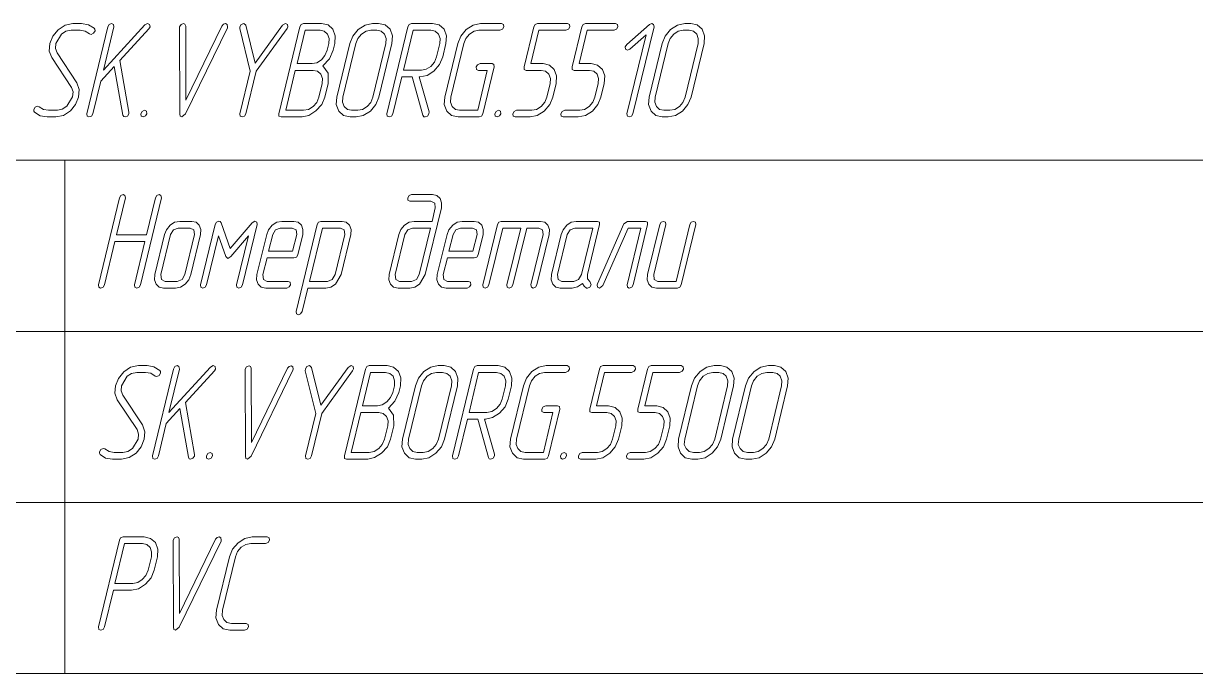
# Model space of a CAD drawing. Extents: x 0 to 420, y 0 to 297.
# Drawn here: x 254.58 to 298.46, y 112.21 to 136.55 of the extents above; entities that cross this region are included whole.
import ezdxf

# ---------------------------------------------------------------- set-up
doc = ezdxf.new("R2010")
doc.units = 0

msp = doc.modelspace()

# ---------------------------------------------------------------- linework, layer by layer
at = {"color": 7, "lineweight": 13}
for p, q in [((228.934967, 131.424667), (410.184998, 131.424667)), ((256.134979, 131.424667), (256.134979, 112.214134)), ((228.934967, 125.021156), (410.184998, 125.021156)), ((228.934967, 118.617645), (410.184998, 118.617645)), ((228.934967, 112.214134), (410.184998, 112.214134))]:
    msp.add_line(p, q, dxfattribs=at)
for points in [[(257.230347, 136.36618), (257.013916, 136.499222), (256.76062, 136.545273), (256.429047, 136.545273), (256.138916, 136.483871), (255.881012, 136.309891), (255.682999, 136.069397), (255.572464, 135.793076), (255.549438, 135.511642), (255.641541, 135.266037), (256.382996, 134.150543), (256.438263, 133.981674), (256.424438, 133.79747), (256.212585, 133.444397), (256.03299, 133.331818), (255.853394, 133.296005), (255.526413, 133.296005), (255.332993, 133.326706), (255.171814, 133.429047), (255.111938, 133.449509), (255.024445, 133.408569), (254.969177, 133.321594), (254.969177, 133.265305), (254.996811, 133.224365), (255.204041, 133.086212), (255.466553, 133.045273), (255.793518, 133.045273), (256.079041, 133.101562), (256.341553, 133.275543), (256.534973, 133.51091), (256.650085, 133.792343), (256.668518, 134.073776), (256.581024, 134.324509), (255.844177, 135.440002), (255.784302, 135.60376), (255.798126, 135.793076), (256.009979, 136.146149), (256.175751, 136.253601), (256.369171, 136.29454), (256.700745, 136.29454), (256.894165, 136.258728), (257.055359, 136.156387), (257.115234, 136.13591), (257.202728, 136.176849), (257.262604, 136.26384), (257.257996, 136.325241)], [(257.474426, 134.380798), (257.981018, 134.938553), (258.307983, 133.116913), (258.335632, 133.060623), (258.386292, 133.045273), (258.473785, 133.081085), (258.529053, 133.162964), (258.533661, 133.188553), (258.533661, 133.224365), (258.188263, 135.163696), (259.275085, 136.345718), (259.321167, 136.417343), (259.298126, 136.50946), (259.229034, 136.545273), (259.132324, 136.49411), (257.575745, 134.795273), (257.967194, 136.417343), (257.948792, 136.50946), (257.8797, 136.545273), (257.792206, 136.50946), (257.741547, 136.417343), (256.954041, 133.168076), (256.967865, 133.075974), (257.036926, 133.045273), (257.129059, 133.075974), (257.179688, 133.168076)], [(262.217865, 136.381531), (262.227081, 136.417343), (262.213257, 136.504333), (262.144165, 136.540161), (262.070496, 136.514572), (262.015228, 136.448044), (260.665894, 133.66954), (260.656677, 136.448044), (260.629059, 136.514572), (260.573792, 136.540161), (260.481689, 136.504333), (260.43103, 136.417343), (260.426422, 136.381531), (260.435608, 133.157852), (260.454041, 133.070862), (260.513916, 133.045273), (260.652069, 133.157852)], [(263.069824, 134.75946), (262.682983, 133.168076), (262.701416, 133.075974), (262.770508, 133.045273), (262.858002, 133.075974), (262.908661, 133.168076), (263.295502, 134.75946), (264.451416, 136.355942), (264.483643, 136.42247), (264.469849, 136.50946), (264.396149, 136.545273), (264.285614, 136.47876), (263.258636, 135.061356), (262.908661, 136.47876), (262.830353, 136.545273), (262.733643, 136.50946), (262.682983, 136.42247), (262.678375, 136.355942)], [(264.225769, 133.045273), (265.013245, 133.045273), (265.271149, 133.101562), (265.533661, 133.270416), (265.750092, 133.51091), (265.869843, 133.792343), (265.989563, 134.293808), (265.984955, 134.68782), (265.786926, 134.959015), (266.035614, 135.219986), (266.178375, 135.542343), (266.238251, 135.793076), (266.256683, 136.084747), (266.169189, 136.325241), (265.984955, 136.488983), (265.745483, 136.545273), (265.068512, 136.545273), (264.97641, 136.50946), (264.930359, 136.417343), (264.142853, 133.168076), (264.147461, 133.075974)], [(267.891541, 133.792343), (268.375092, 135.793076), (268.393524, 136.079636), (268.30603, 136.325241), (268.121796, 136.488983), (267.877716, 136.545273), (267.652069, 136.545273), (267.375763, 136.483871), (267.117859, 136.320129), (266.915222, 136.074509), (266.80011, 135.793076), (266.316528, 133.792343), (266.293518, 133.505798), (266.390228, 133.265305), (266.565216, 133.096436), (266.809296, 133.045273), (267.034973, 133.045273), (267.306671, 133.096436), (267.569183, 133.265305), (267.77182, 133.505798)], [(269.392853, 134.54454), (269.420502, 134.54454), (269.6922, 134.60083), (269.950104, 134.764572), (270.157349, 135.005066), (270.277069, 135.291611), (270.39679, 135.793076), (270.415222, 136.079636), (270.327728, 136.325241), (270.143524, 136.488983), (269.899445, 136.545273), (269.111938, 136.545273), (269.019836, 136.50946), (268.973785, 136.417343), (268.186279, 133.168076), (268.200104, 133.075974), (268.269165, 133.045273), (268.361267, 133.075974), (268.411926, 133.168076), (268.748108, 134.54454), (269.134949, 134.54454), (269.540222, 133.106674), (269.567871, 133.055511), (269.61853, 133.045273), (269.706024, 133.081085), (269.761292, 133.168076), (269.765869, 133.234604)], [(271.78299, 133.168076), (272.206665, 134.918076), (272.197449, 135.010178), (272.123779, 135.040894), (271.677063, 135.040894), (271.580353, 134.999954), (271.534302, 134.918076), (271.53891, 134.825974), (271.61261, 134.790161), (271.948792, 134.790161), (271.589569, 133.296005), (270.912598, 133.296005), (270.751404, 133.326706), (270.636292, 133.439285), (270.571808, 133.5979), (270.585632, 133.792343), (271.069183, 135.793076), (271.142853, 135.982407), (271.281006, 136.146149), (271.451416, 136.253601), (271.63562, 136.29454), (272.423126, 136.29454), (272.519836, 136.33548), (272.570496, 136.417343), (272.556671, 136.504333), (272.483002, 136.545273), (271.695496, 136.545273), (271.419189, 136.483871), (271.161285, 136.320129), (270.958649, 136.074509), (270.843506, 135.793076), (270.359955, 133.792343), (270.336945, 133.505798), (270.433655, 133.265305), (270.608643, 133.096436), (270.852722, 133.045273), (271.640228, 133.045273), (271.73233, 133.075974)], [(274.403381, 133.792343), (274.523132, 134.293808), (274.541534, 134.580368), (274.454041, 134.820862), (274.274445, 134.984604), (274.034973, 135.040894), (273.583649, 135.040894), (273.882996, 136.29454), (274.891541, 136.29454), (274.988251, 136.33548), (275.03891, 136.417343), (275.025085, 136.504333), (274.951416, 136.545273), (273.827728, 136.545273), (273.735626, 136.50946), (273.689575, 136.417343), (273.325745, 134.918076), (273.330353, 134.820862), (273.404053, 134.790161), (273.97049, 134.790161), (274.131683, 134.754333), (274.256012, 134.646881), (274.311279, 134.483139), (274.297455, 134.293808), (274.177734, 133.792343), (274.099426, 133.5979), (273.965881, 133.439285), (273.790894, 133.326706), (273.611267, 133.296005), (273.04483, 133.296005), (272.952728, 133.255066), (272.902069, 133.168076), (272.911285, 133.081085), (272.984955, 133.045273), (273.551392, 133.045273), (273.818512, 133.096436), (274.081024, 133.265305), (274.28363, 133.505798)], [(276.204041, 133.792343), (276.323792, 134.293808), (276.342194, 134.580368), (276.2547, 134.820862), (276.075104, 134.984604), (275.835632, 135.040894), (275.384308, 135.040894), (275.683655, 136.29454), (276.6922, 136.29454), (276.78891, 136.33548), (276.839569, 136.417343), (276.825745, 136.504333), (276.752075, 136.545273), (275.628387, 136.545273), (275.536285, 136.50946), (275.490234, 136.417343), (275.126404, 134.918076), (275.131012, 134.820862), (275.204712, 134.790161), (275.771149, 134.790161), (275.932343, 134.754333), (276.056671, 134.646881), (276.111938, 134.483139), (276.098114, 134.293808), (275.978394, 133.792343), (275.900085, 133.5979), (275.766541, 133.439285), (275.591553, 133.326706), (275.411926, 133.296005), (274.84549, 133.296005), (274.753387, 133.255066), (274.702728, 133.168076), (274.711945, 133.081085), (274.785614, 133.045273), (275.352051, 133.045273), (275.619171, 133.096436), (275.881683, 133.265305), (276.08429, 133.505798)], [(277.401428, 133.168076), (278.188904, 136.417343), (278.17511, 136.50946), (278.10141, 136.540161), (278.018524, 136.504333), (277.166534, 135.757263), (277.106689, 135.670273), (277.125092, 135.583282), (277.194183, 135.542343), (277.281677, 135.583282), (277.889557, 136.12056), (277.175751, 133.168076), (277.194183, 133.075974), (277.263245, 133.045273), (277.350769, 133.075974)], [(279.579712, 133.792343), (280.063263, 135.793076), (280.081665, 136.079636), (279.994171, 136.325241), (279.809967, 136.488983), (279.565887, 136.545273), (279.34021, 136.545273), (279.063904, 136.483871), (278.80603, 136.320129), (278.603394, 136.074509), (278.488251, 135.793076), (278.0047, 133.792343), (277.981689, 133.505798), (278.078369, 133.265305), (278.253387, 133.096436), (278.497467, 133.045273), (278.723114, 133.045273), (278.994843, 133.096436), (279.257324, 133.265305), (279.459961, 133.505798)], [(264.824432, 135.040894), (265.123779, 136.29454), (265.685608, 136.29454), (265.846802, 136.253601), (265.966553, 136.146149), (266.02182, 135.982407), (266.012604, 135.793076), (265.952728, 135.542343), (265.869843, 135.3479), (265.736267, 135.189285), (265.561279, 135.076706), (265.386292, 135.040894)], [(267.665894, 133.792343), (267.583008, 133.592789), (267.449432, 133.439285), (267.274445, 133.326706), (267.094849, 133.296005), (266.869171, 133.296005), (266.708008, 133.326706), (266.592865, 133.439285), (266.528381, 133.5979), (266.542206, 133.792343), (267.025757, 135.793076), (267.099426, 135.982407), (267.23761, 136.146149), (267.40799, 136.253601), (267.592194, 136.29454), (267.817871, 136.29454), (267.979034, 136.253601), (268.098785, 136.146149), (268.158661, 135.982407), (268.149445, 135.793076)], [(268.807983, 134.795273), (269.167206, 136.29454), (269.839569, 136.29454), (270.000763, 136.253601), (270.120483, 136.146149), (270.180359, 135.982407), (270.171143, 135.793076), (270.051422, 135.291611), (269.968506, 135.097168), (269.830353, 134.938553), (269.659973, 134.831085), (269.480347, 134.795273)], [(279.354034, 133.792343), (279.271149, 133.592789), (279.137604, 133.439285), (278.962585, 133.326706), (278.78299, 133.296005), (278.557343, 133.296005), (278.396149, 133.326706), (278.281006, 133.439285), (278.216553, 133.5979), (278.230347, 133.792343), (278.713928, 135.793076), (278.787598, 135.982407), (278.925751, 136.146149), (279.096161, 136.253601), (279.280365, 136.29454), (279.506012, 136.29454), (279.667206, 136.253601), (279.786926, 136.146149), (279.846802, 135.982407), (279.837585, 135.793076)], [(264.400757, 133.296005), (264.759979, 134.790161), (265.432343, 134.790161), (265.593506, 134.754333), (265.717865, 134.646881), (265.77774, 134.483139), (265.763916, 134.293808), (265.644165, 133.792343), (265.561279, 133.592789), (265.427734, 133.439285), (265.252747, 133.326706), (265.07312, 133.296005)], [(259.11853, 133.296005), (259.026428, 133.255066), (258.975769, 133.168076), (258.984955, 133.081085), (259.058655, 133.045273), (259.155365, 133.086212), (259.201416, 133.168076), (259.1922, 133.260178)], [(272.372467, 133.296005), (272.280365, 133.255066), (272.229706, 133.168076), (272.238922, 133.081085), (272.312592, 133.045273), (272.409302, 133.086212), (272.455353, 133.168076), (272.446136, 133.260178)], [(259.193542, 128.63739), (258.069855, 128.63739), (258.401428, 130.01384), (258.382996, 130.105957), (258.313934, 130.141769), (258.22644, 130.105957), (258.175781, 130.01384), (257.388275, 126.76458), (257.4021, 126.67247), (257.471161, 126.641769), (257.563263, 126.67247), (257.613922, 126.76458), (258.005371, 128.386658), (259.129059, 128.386658), (258.73761, 126.76458), (258.756042, 126.67247), (258.825104, 126.641769), (258.912598, 126.67247), (258.963257, 126.76458), (259.750763, 130.01384), (259.732361, 130.105957), (259.667877, 130.141769), (259.580383, 130.105957), (259.525116, 130.01384)], [(269.882355, 129.13884), (269.209991, 129.13884), (269.021179, 129.103027), (268.850769, 128.995575), (268.712616, 128.831833), (268.638916, 128.642502), (268.275116, 127.143234), (268.261292, 126.948784), (268.325775, 126.790161), (268.440887, 126.677589), (268.606689, 126.641769), (269.053406, 126.641769), (269.23761, 126.677589), (269.412598, 126.790161), (269.624451, 127.143234), (270.227753, 129.640305), (270.236938, 129.829636), (270.181702, 129.993378), (270.057343, 130.10083), (269.896179, 130.141769), (269.108673, 130.141769), (269.016571, 130.10083), (268.97052, 130.01384), (268.975098, 129.926865), (269.048798, 129.891037), (269.836304, 129.891037), (269.979065, 129.819397), (270.002075, 129.640305)], [(260.85144, 127.143234), (261.21524, 128.642502), (261.224457, 128.831833), (261.164581, 128.995575), (261.044861, 129.103027), (260.883667, 129.13884), (260.432343, 129.13884), (260.24353, 129.103027), (260.077728, 128.990448), (259.939575, 128.826706), (259.865906, 128.642502), (259.502075, 127.143234), (259.488281, 126.943672), (259.548126, 126.785042), (259.663269, 126.67247), (259.829071, 126.641769), (260.280365, 126.641769), (260.459991, 126.67247), (260.634979, 126.785042), (260.768524, 126.943672)], [(262.785645, 126.76458), (263.329071, 129.016037), (263.315247, 129.108139), (263.250763, 129.143967), (263.140228, 129.087677), (262.325104, 128.120575), (261.979706, 129.087677), (261.942871, 129.128616), (261.901428, 129.143967), (261.809326, 129.103027), (261.754059, 129.016037), (261.210632, 126.76458), (261.224457, 126.67247), (261.293518, 126.641769), (261.385651, 126.67247), (261.436279, 126.76458), (261.882996, 128.601562), (262.159332, 127.818672), (262.23761, 127.747032), (262.348145, 127.818672), (263.006683, 128.601562), (262.559967, 126.76458), (262.573792, 126.67247), (262.642883, 126.641769), (262.734985, 126.67247)], [(263.702087, 127.767502), (264.710632, 127.767502), (264.802734, 127.798203), (264.853394, 127.890305), (265.037598, 128.642502), (265.046814, 128.831833), (264.986938, 128.995575), (264.867218, 129.103027), (264.706024, 129.13884), (264.25473, 129.13884), (264.065887, 129.103027), (263.900116, 128.990448), (263.761963, 128.826706), (263.688263, 128.642502), (263.324463, 127.143234), (263.310638, 126.943672), (263.370514, 126.785042), (263.485626, 126.67247), (263.651428, 126.641769), (264.438934, 126.641769), (264.535645, 126.682709), (264.581696, 126.76458), (264.572479, 126.856682), (264.498779, 126.892502), (263.711304, 126.892502), (263.573151, 126.964134), (263.55011, 127.143234)], [(265.231018, 126.641769), (265.90802, 126.641769), (266.087616, 126.67247), (266.262604, 126.785042), (266.474457, 127.143234), (266.838257, 128.642502), (266.847473, 128.831833), (266.787598, 128.995575), (266.667877, 129.103027), (266.511292, 129.13884), (265.719177, 129.13884), (265.627075, 129.108139), (265.576416, 129.016037), (264.793518, 125.766769), (264.807343, 125.674667), (264.876434, 125.643959), (264.95932, 125.674667), (265.019196, 125.766769)], [(270.4534, 127.767502), (271.461945, 127.767502), (271.554047, 127.798203), (271.604706, 127.890305), (271.78894, 128.642502), (271.798126, 128.831833), (271.738281, 128.995575), (271.61853, 129.103027), (271.457336, 129.13884), (271.006042, 129.13884), (270.81723, 129.103027), (270.651428, 128.990448), (270.513275, 128.826706), (270.439575, 128.642502), (270.075775, 127.143234), (270.061951, 126.943672), (270.121826, 126.785042), (270.236938, 126.67247), (270.40274, 126.641769), (271.190247, 126.641769), (271.286957, 126.682709), (271.333008, 126.76458), (271.323792, 126.856682), (271.250122, 126.892502), (270.462616, 126.892502), (270.324463, 126.964134), (270.301422, 127.143234)], [(273.198151, 128.888107), (272.682343, 126.76458), (272.696167, 126.67247), (272.769836, 126.641769), (272.857361, 126.67247), (272.90802, 126.76458), (273.423798, 128.888107), (273.875122, 128.888107), (274.013275, 128.816483), (274.036285, 128.642502), (273.580383, 126.76458), (273.598785, 126.67247), (273.667877, 126.641769), (273.755371, 126.67247), (273.80603, 126.76458), (274.261963, 128.642502), (274.271179, 128.831833), (274.215912, 128.995575), (274.096161, 129.103027), (273.934967, 129.13884), (272.47052, 129.13884), (272.378387, 129.108139), (272.327759, 129.016037), (271.784332, 126.76458), (271.798126, 126.67247), (271.867218, 126.641769), (271.95932, 126.67247), (272.009979, 126.76458), (272.525757, 128.888107)], [(275.790894, 126.882263), (275.7034, 126.984604), (275.698792, 127.143234), (276.150116, 129.016037), (276.145508, 129.108139), (276.06723, 129.13884), (275.279724, 129.13884), (275.090912, 129.103027), (274.92511, 128.990448), (274.786957, 128.826706), (274.713257, 128.642502), (274.349457, 127.143234), (274.335632, 126.943672), (274.395508, 126.785042), (274.510651, 126.67247), (274.676422, 126.641769), (275.127747, 126.641769), (275.321167, 126.682709), (275.505371, 126.810631), (275.574463, 126.713409), (275.661957, 126.641769), (275.7034, 126.63665), (275.790894, 126.67247), (275.841553, 126.76458)], [(277.407349, 126.76458), (277.950775, 129.016037), (277.946167, 129.108139), (277.867859, 129.13884), (277.195496, 129.13884), (277.061951, 129.041626), (276.06723, 126.79528), (276.058014, 126.76458), (276.071808, 126.677589), (276.145508, 126.641769), (276.274445, 126.738991), (277.223145, 128.888107), (277.697479, 128.888107), (277.181702, 126.76458), (277.195496, 126.67247), (277.264587, 126.641769), (277.356689, 126.67247)], [(279.208008, 126.76458), (279.751434, 129.016037), (279.73761, 129.108139), (279.668518, 129.13884), (279.585632, 129.103027), (279.525757, 129.016037), (279.014587, 126.892502), (278.337616, 126.892502), (278.199463, 126.964134), (278.176422, 127.143234), (278.627747, 129.016037), (278.613922, 129.108139), (278.544861, 129.13884), (278.457336, 129.103027), (278.4021, 129.016037), (277.950775, 127.143234), (277.936951, 126.943672), (277.996826, 126.785042), (278.111938, 126.67247), (278.27774, 126.641769), (279.065247, 126.641769), (279.157349, 126.67247)], [(260.625763, 127.143234), (260.519836, 126.964134), (260.34024, 126.892502), (259.888916, 126.892502), (259.750763, 126.964134), (259.727753, 127.143234), (260.091553, 128.642502), (260.197479, 128.816483), (260.372467, 128.888107), (260.823792, 128.888107), (260.966553, 128.816483), (260.989594, 128.642502)], [(263.761963, 128.018234), (263.91394, 128.642502), (264.019836, 128.816483), (264.194855, 128.888107), (264.646149, 128.888107), (264.78894, 128.816483), (264.811951, 128.642502), (264.659973, 128.018234)], [(265.290894, 126.887383), (265.774445, 128.888107), (266.451416, 128.888107), (266.5896, 128.816483), (266.61261, 128.642502), (266.248779, 127.143234), (266.138275, 126.964134), (265.967865, 126.887383)], [(269.822479, 128.888107), (269.398804, 127.143234), (269.292877, 126.964134), (269.113281, 126.892502), (268.666565, 126.892502), (268.523804, 126.964134), (268.500763, 127.143234), (268.864594, 128.642502), (268.97052, 128.816483), (269.150116, 128.888107)], [(270.513275, 128.018234), (270.665253, 128.642502), (270.771179, 128.816483), (270.946167, 128.888107), (271.397491, 128.888107), (271.540253, 128.816483), (271.563263, 128.642502), (271.411285, 128.018234)], [(275.473145, 127.143234), (275.367218, 126.964134), (275.187622, 126.892502), (274.736298, 126.892502), (274.598145, 126.964134), (274.575104, 127.143234), (274.938934, 128.642502), (275.044861, 128.816483), (275.219849, 128.888107), (275.89682, 128.888107)], [(259.68631, 123.559166), (259.469849, 123.692207), (259.216553, 123.738258), (258.884979, 123.738258), (258.594849, 123.676857), (258.336945, 123.502876), (258.138916, 123.262383), (258.028412, 122.986069), (258.005371, 122.704636), (258.097473, 122.459015), (258.838928, 121.343521), (258.894196, 121.17466), (258.880371, 120.990448), (258.668518, 120.637383), (258.488922, 120.524811), (258.309326, 120.488991), (257.982361, 120.488991), (257.78894, 120.519691), (257.627747, 120.622032), (257.567871, 120.642502), (257.480377, 120.601562), (257.42511, 120.514572), (257.42511, 120.45829), (257.452728, 120.417351), (257.659973, 120.279198), (257.922485, 120.238258), (258.249451, 120.238258), (258.534973, 120.294548), (258.797485, 120.468521), (258.990906, 120.703903), (259.106018, 120.985336), (259.124451, 121.266769), (259.036957, 121.517502), (258.30011, 122.632996), (258.240234, 122.796738), (258.254059, 122.986069), (258.465912, 123.339134), (258.631683, 123.446594), (258.825104, 123.487526), (259.156677, 123.487526), (259.350098, 123.451706), (259.511292, 123.349373), (259.571167, 123.328903), (259.658661, 123.369835), (259.718536, 123.456825), (259.713928, 123.518227)], [(259.930359, 121.573784), (260.436951, 122.131531), (260.763916, 120.309898), (260.791565, 120.253609), (260.842224, 120.238258), (260.929718, 120.274078), (260.984985, 120.355949), (260.989594, 120.381531), (260.989594, 120.417351), (260.644196, 122.356682), (261.731018, 123.538696), (261.7771, 123.610336), (261.754059, 123.702438), (261.684967, 123.738258), (261.588257, 123.687088), (260.031677, 121.988258), (260.423126, 123.610336), (260.404724, 123.702438), (260.335632, 123.738258), (260.248138, 123.702438), (260.197479, 123.610336), (259.409973, 120.361069), (259.423798, 120.268959), (259.492859, 120.238258), (259.584991, 120.268959), (259.635651, 120.361069)], [(264.673798, 123.574516), (264.683014, 123.610336), (264.669189, 123.697319), (264.600098, 123.733139), (264.526428, 123.707558), (264.471161, 123.641037), (263.121826, 120.862526), (263.11261, 123.641037), (263.084991, 123.707558), (263.029724, 123.733139), (262.937622, 123.697319), (262.886963, 123.610336), (262.882355, 123.574516), (262.891571, 120.35083), (262.909973, 120.26384), (262.969849, 120.238258), (263.108002, 120.35083)], [(265.525757, 121.952438), (265.138916, 120.361069), (265.157349, 120.268959), (265.22644, 120.238258), (265.313934, 120.268959), (265.364594, 120.361069), (265.751434, 121.952438), (266.907349, 123.548927), (266.939575, 123.615448), (266.925781, 123.702438), (266.852081, 123.738258), (266.741547, 123.671738), (265.7146, 122.254341), (265.364594, 123.671738), (265.286285, 123.738258), (265.189575, 123.702438), (265.138916, 123.615448), (265.134308, 123.548927)], [(266.681702, 120.238258), (267.469177, 120.238258), (267.727081, 120.294548), (267.989594, 120.463402), (268.206024, 120.703903), (268.325775, 120.985336), (268.445496, 121.486794), (268.440887, 121.880806), (268.242859, 122.152), (268.491547, 122.412964), (268.634308, 122.735336), (268.694183, 122.986069), (268.712616, 123.277733), (268.625122, 123.518227), (268.440887, 123.681969), (268.201416, 123.738258), (267.524445, 123.738258), (267.432343, 123.702438), (267.386292, 123.610336), (266.598785, 120.361069), (266.603394, 120.268959)], [(267.280365, 122.233871), (267.579712, 123.487526), (268.141571, 123.487526), (268.302734, 123.446594), (268.422485, 123.339134), (268.477753, 123.175392), (268.468536, 122.986069), (268.408661, 122.735336), (268.325775, 122.540894), (268.1922, 122.382263), (268.017212, 122.269691), (267.842224, 122.233871)], [(270.347473, 120.985336), (270.831024, 122.986069), (270.849457, 123.272614), (270.761963, 123.518227), (270.577728, 123.681969), (270.333649, 123.738258), (270.108002, 123.738258), (269.831696, 123.676857), (269.573792, 123.513115), (269.371155, 123.267502), (269.256042, 122.986069), (268.772491, 120.985336), (268.749451, 120.698784), (268.846161, 120.45829), (269.021149, 120.289429), (269.265228, 120.238258), (269.490906, 120.238258), (269.762604, 120.289429), (270.025116, 120.45829), (270.227753, 120.698784)], [(270.121826, 120.985336), (270.03894, 120.785774), (269.905365, 120.632263), (269.730377, 120.519691), (269.550781, 120.488991), (269.325104, 120.488991), (269.16394, 120.519691), (269.048798, 120.632263), (268.984314, 120.790894), (268.998138, 120.985336), (269.481689, 122.986069), (269.555359, 123.175392), (269.693542, 123.339134), (269.863922, 123.446594), (270.048126, 123.487526), (270.273804, 123.487526), (270.434967, 123.446594), (270.554718, 123.339134), (270.614594, 123.175392), (270.605377, 122.986069)], [(271.848785, 121.737526), (271.876434, 121.737526), (272.148132, 121.793816), (272.406036, 121.957558), (272.613281, 122.198051), (272.733002, 122.484604), (272.852753, 122.986069), (272.871155, 123.272614), (272.783661, 123.518227), (272.599457, 123.681969), (272.355377, 123.738258), (271.567871, 123.738258), (271.475769, 123.702438), (271.429718, 123.610336), (270.642212, 120.361069), (270.656036, 120.268959), (270.725098, 120.238258), (270.8172, 120.268959), (270.867859, 120.361069), (271.204071, 121.737526), (271.590912, 121.737526), (271.996155, 120.29966), (272.023804, 120.248489), (272.074463, 120.238258), (272.161957, 120.274078), (272.217224, 120.361069), (272.221832, 120.427589)], [(271.263916, 121.988258), (271.623138, 123.487526), (272.295502, 123.487526), (272.456696, 123.446594), (272.576416, 123.339134), (272.636292, 123.175392), (272.627075, 122.986069), (272.507355, 122.484604), (272.424438, 122.290161), (272.286285, 122.131531), (272.115906, 122.024078), (271.936279, 121.988258)], [(274.238922, 120.361069), (274.662598, 122.111069), (274.653412, 122.203171), (274.579712, 122.233871), (274.132996, 122.233871), (274.036285, 122.19294), (273.990234, 122.111069), (273.994843, 122.018959), (274.068542, 121.983139), (274.404724, 121.983139), (274.045502, 120.488991), (273.36853, 120.488991), (273.207336, 120.519691), (273.092224, 120.632263), (273.02774, 120.790894), (273.041565, 120.985336), (273.525116, 122.986069), (273.598785, 123.175392), (273.736938, 123.339134), (273.907349, 123.446594), (274.091553, 123.487526), (274.879059, 123.487526), (274.975769, 123.528465), (275.026428, 123.610336), (275.012604, 123.697319), (274.938934, 123.738258), (274.151428, 123.738258), (273.875122, 123.676857), (273.617218, 123.513115), (273.414581, 123.267502), (273.299438, 122.986069), (272.815887, 120.985336), (272.792877, 120.698784), (272.889587, 120.45829), (273.064575, 120.289429), (273.308655, 120.238258), (274.096161, 120.238258), (274.188263, 120.268959)], [(276.859314, 120.985336), (276.979065, 121.486794), (276.997467, 121.773346), (276.909973, 122.01384), (276.730377, 122.177589), (276.490906, 122.233871), (276.039581, 122.233871), (276.338928, 123.487526), (277.347473, 123.487526), (277.444183, 123.528465), (277.494843, 123.610336), (277.481018, 123.697319), (277.407349, 123.738258), (276.283661, 123.738258), (276.191559, 123.702438), (276.145508, 123.610336), (275.781677, 122.111069), (275.786285, 122.01384), (275.859985, 121.983139), (276.426422, 121.983139), (276.587616, 121.947319), (276.711945, 121.839867), (276.767212, 121.676125), (276.753387, 121.486794), (276.633667, 120.985336), (276.555359, 120.790894), (276.421814, 120.632263), (276.246826, 120.519691), (276.0672, 120.488991), (275.500763, 120.488991), (275.408661, 120.448051), (275.358002, 120.361069), (275.367218, 120.274078), (275.440887, 120.238258), (276.007355, 120.238258), (276.274445, 120.289429), (276.536957, 120.45829), (276.739594, 120.698784)], [(278.659973, 120.985336), (278.779724, 121.486794), (278.798126, 121.773346), (278.710632, 122.01384), (278.531036, 122.177589), (278.291565, 122.233871), (277.84024, 122.233871), (278.139587, 123.487526), (279.148132, 123.487526), (279.244843, 123.528465), (279.295502, 123.610336), (279.281677, 123.697319), (279.208008, 123.738258), (278.08432, 123.738258), (277.992218, 123.702438), (277.946167, 123.610336), (277.582336, 122.111069), (277.586945, 122.01384), (277.660645, 121.983139), (278.227081, 121.983139), (278.388275, 121.947319), (278.512604, 121.839867), (278.567871, 121.676125), (278.554047, 121.486794), (278.434326, 120.985336), (278.356018, 120.790894), (278.222473, 120.632263), (278.047485, 120.519691), (277.867859, 120.488991), (277.301422, 120.488991), (277.20932, 120.448051), (277.158661, 120.361069), (277.167877, 120.274078), (277.241547, 120.238258), (277.808014, 120.238258), (278.075104, 120.289429), (278.337616, 120.45829), (278.540253, 120.698784)], [(280.686279, 120.985336), (281.169861, 122.986069), (281.188263, 123.272614), (281.100769, 123.518227), (280.916565, 123.681969), (280.672485, 123.738258), (280.446808, 123.738258), (280.170502, 123.676857), (279.912598, 123.513115), (279.709991, 123.267502), (279.594849, 122.986069), (279.111298, 120.985336), (279.088257, 120.698784), (279.184967, 120.45829), (279.359985, 120.289429), (279.604065, 120.238258), (279.829712, 120.238258), (280.10144, 120.289429), (280.363922, 120.45829), (280.566559, 120.698784)], [(280.460632, 120.985336), (280.377747, 120.785774), (280.244202, 120.632263), (280.069183, 120.519691), (279.889587, 120.488991), (279.66394, 120.488991), (279.502747, 120.519691), (279.387604, 120.632263), (279.32312, 120.790894), (279.336945, 120.985336), (279.820496, 122.986069), (279.894196, 123.175392), (280.032349, 123.339134), (280.202728, 123.446594), (280.386963, 123.487526), (280.61261, 123.487526), (280.773804, 123.446594), (280.893524, 123.339134), (280.9534, 123.175392), (280.944183, 122.986069)], [(282.708008, 120.985336), (283.191559, 122.986069), (283.209991, 123.272614), (283.122467, 123.518227), (282.938263, 123.681969), (282.694183, 123.738258), (282.468536, 123.738258), (282.1922, 123.676857), (281.934326, 123.513115), (281.731689, 123.267502), (281.616547, 122.986069), (281.132996, 120.985336), (281.109985, 120.698784), (281.206696, 120.45829), (281.381683, 120.289429), (281.625763, 120.238258), (281.85144, 120.238258), (282.123138, 120.289429), (282.38562, 120.45829), (282.588257, 120.698784)], [(282.482361, 120.985336), (282.399445, 120.785774), (282.2659, 120.632263), (282.090912, 120.519691), (281.911285, 120.488991), (281.685638, 120.488991), (281.524445, 120.519691), (281.409332, 120.632263), (281.344849, 120.790894), (281.358673, 120.985336), (281.842224, 122.986069), (281.915894, 123.175392), (282.054047, 123.339134), (282.224457, 123.446594), (282.408661, 123.487526), (282.634308, 123.487526), (282.795502, 123.446594), (282.915253, 123.339134), (282.975098, 123.175392), (282.965912, 122.986069)], [(266.856689, 120.488991), (267.215912, 121.983139), (267.888275, 121.983139), (268.049438, 121.947319), (268.173798, 121.839867), (268.233673, 121.676125), (268.219849, 121.486794), (268.100098, 120.985336), (268.017212, 120.785774), (267.883667, 120.632263), (267.708649, 120.519691), (267.529053, 120.488991)], [(261.574463, 120.488991), (261.482361, 120.448051), (261.431702, 120.361069), (261.440887, 120.274078), (261.514587, 120.238258), (261.611298, 120.279198), (261.657349, 120.361069), (261.648132, 120.453171)], [(274.8284, 120.488991), (274.736298, 120.448051), (274.685638, 120.361069), (274.694855, 120.274078), (274.768524, 120.238258), (274.865234, 120.279198), (274.911285, 120.361069), (274.902069, 120.453171)], [(257.950104, 115.334015), (258.622467, 115.334015), (258.894196, 115.390305), (259.1521, 115.554047), (259.359314, 115.79454), (259.479065, 116.081093), (259.598785, 116.582558), (259.617218, 116.874222), (259.529724, 117.114716), (259.34552, 117.273346), (259.10144, 117.329628), (258.313934, 117.329628), (258.221832, 117.298927), (258.175781, 117.206825), (257.392883, 113.962669), (257.4021, 113.865448), (257.471161, 113.834747), (257.563263, 113.865448), (257.61853, 113.962669)], [(261.979706, 117.171005), (261.988922, 117.206825), (261.975098, 117.293808), (261.906036, 117.329628), (261.832336, 117.304047), (261.7771, 117.237526), (260.427734, 114.459015), (260.418518, 117.237526), (260.3909, 117.304047), (260.335632, 117.329628), (260.24353, 117.293808), (260.192871, 117.206825), (260.188263, 117.171005), (260.197479, 113.947319), (260.215912, 113.860329), (260.275757, 113.834747), (260.41394, 113.947319)], [(262.863922, 113.834747), (262.960632, 113.875687), (263.006683, 113.957558), (262.997467, 114.04966), (262.923798, 114.08548), (262.366547, 114.08548), (262.200775, 114.1213), (262.081024, 114.233871), (262.021149, 114.392494), (262.034973, 114.581825), (262.518524, 116.582558), (262.596832, 116.777), (262.734985, 116.940742), (262.905365, 117.043083), (263.0896, 117.084015), (263.64682, 117.084015), (263.74353, 117.124954), (263.794189, 117.206825), (263.780365, 117.293808), (263.706696, 117.334747), (263.149445, 117.334747), (262.873138, 117.273346), (262.615234, 117.109604), (262.40802, 116.869102), (262.292877, 116.582558), (261.809326, 114.581825), (261.786285, 114.295273), (261.882996, 114.054779), (262.058014, 113.885918), (262.306702, 113.834747)], [(258.009979, 115.584747), (258.369202, 117.078903), (259.041565, 117.078903), (259.202728, 117.043083), (259.322479, 116.930511), (259.382355, 116.766762), (259.373138, 116.582558), (259.253387, 116.081093), (259.170502, 115.88665), (259.032349, 115.72802), (258.861938, 115.620567), (258.682343, 115.584747)]]:
    msp.add_lwpolyline(points, close=True, dxfattribs=at)

doc.saveas('drawing.dxf')
